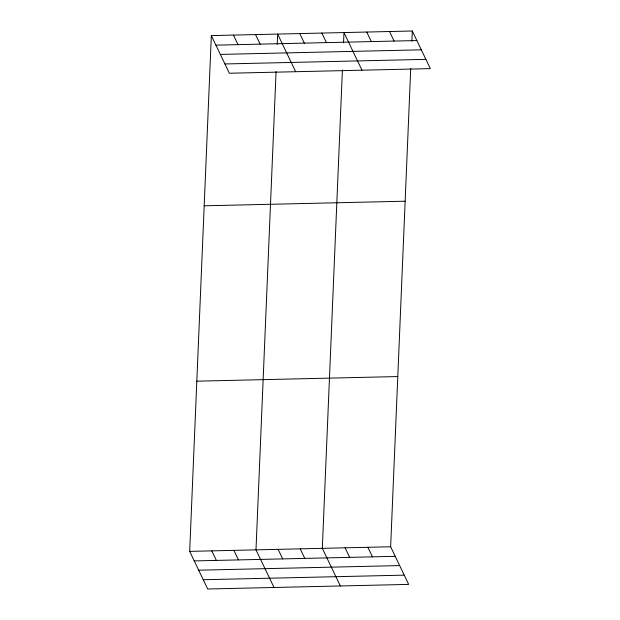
<?xml version="1.0" encoding="UTF-8"?>
<svg xmlns="http://www.w3.org/2000/svg" width="620" height="620" viewBox="0 0 620 620"><rect width="100%" height="100%" fill="white"/><g stroke="black" fill="none" stroke-linecap="round" stroke-linejoin="round"><path stroke-width="0.93" d="M410.727 68.409L390.639 546.77L408.665 584.404L207.7 589L189.674 551.374L211.335 35.596L412.3 31L430.327 68.626L229.361 73.23L211.335 35.596M276.078 71.486L255.99 549.855L274.017 587.481M277.217 44.369L277.651 34.084L295.678 71.711M342.403 69.975L322.315 548.336L340.341 585.962M343.534 42.85L343.968 32.566L361.995 70.192M411.866 41.284L412.3 31M215.907 45.151L416.873 40.548M220.348 54.413L421.313 49.817M224.921 63.961L425.886 59.357M204.181 205.801L405.154 201.206M196.819 381.168L397.784 376.565M189.674 551.374L390.639 546.77M194.246 560.922L395.219 556.326M198.687 570.191L399.652 565.587M203.259 579.731L404.232 575.135M389.523 31.519L394.095 41.067M366.746 32.046L371.318 41.594M321.865 33.069L326.438 42.617M299.755 33.573L304.335 43.121M255.541 34.588L260.121 44.136M233.438 35.092L238.01 44.64M367.862 547.297L372.442 556.845M345.092 547.817L349.665 557.365M300.204 548.847L304.784 558.395M278.101 549.351L282.673 558.899M233.887 550.359L238.46 559.914M211.776 550.87L216.357 560.418"/></g></svg>
